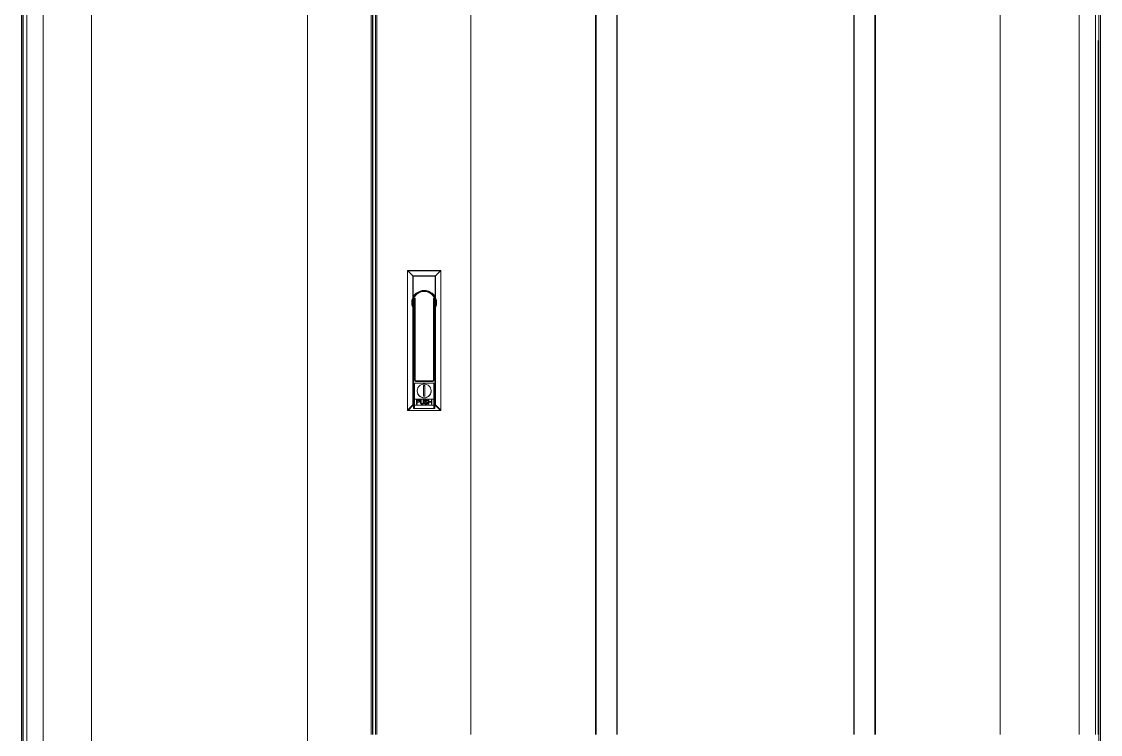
# Model space of a CAD drawing. Header units: millimetres. Extents: x 0 to 100, y -18 to 195.
# Drawn here: x 0 to 100, y 63.1 to 129.2 of the extents above; entities that cross this region are included whole.
import ezdxf

# ---------------------------------------------------------------- set-up
doc = ezdxf.new("R2010")
doc.units = ezdxf.units.MM
for name, color, linetype in [('4203-78015_1_0', 7, 'Continuous'), ('4203-78016_1_0', 7, 'Continuous'), ('4203-78017_0', 7, 'Continuous'), ('4204-00441-MS731-1_0', 7, 'Continuous')]:
    doc.layers.add(name, color=color, linetype=linetype)

msp = doc.modelspace()

# ---------------------------------------------------------------- linework, layer by layer
at = {"color": 0, "linetype": 'ByBlock', "lineweight": 5}
for p, q in [((0, 63.125), (0, 194.935)), ((0, 0), (0, 63.125))]:
    msp.add_line(p, q, dxfattribs=at)
at = {"lineweight": 9}
msp.add_line((99.805, 63.125), (99.805, 127.472), dxfattribs=at)
at = {"layer": '4203-78015_1_0', "color": 0, "linetype": 'Continuous', "lineweight": 9}
for p, q in [((0.49, 194.297), (0.49, 63.125)), ((1.989, 194.297), (1.989, 63.125)), ((32.409, 194.297), (32.409, 63.125)), ((32.528, 194.297), (32.528, 63.125)), ((32.567, 63.125), (32.548, 194.297)), ((6.498, 189.269), (6.498, 63.125)), ((26.521, 63.125), (26.521, 189.269)), ((0.49, 63.125), (0.49, 10.796)), ((1.989, 63.125), (1.989, 10.796)), ((6.498, 63.125), (6.498, 15.794)), ((26.521, 15.794), (26.521, 63.125))]:
    msp.add_line(p, q, dxfattribs=at)
at = {"layer": '4203-78016_1_0', "color": 0, "linetype": 'Continuous', "lineweight": 9}
for p, q in [((32.828, 194.297), (32.828, 63.125)), ((32.948, 194.297), (32.948, 63.125)), ((53.204, 194.297), (53.204, 63.125)), ((53.267, 194.297), (53.267, 63.125)), ((79.116, 194.297), (79.116, 63.125)), ((79.179, 194.297), (79.179, 63.125)), ((98.055, 194.297), (98.055, 63.125)), ((99.555, 194.297), (99.555, 63.125)), ((41.655, 63.125), (41.655, 189.269)), ((90.728, 189.269), (90.728, 63.125)), ((55.183, 132.319), (55.183, 63.125)), ((55.21, 132.319), (55.21, 63.125)), ((77.174, 132.319), (77.174, 63.125)), ((77.2, 132.319), (77.2, 63.125))]:
    msp.add_line(p, q, dxfattribs=at)
at = {"layer": '4203-78017_0', "color": 0, "linetype": 'Continuous', "lineweight": 9}
for p, q in [((0.02, 194.297), (0.02, 63.125)), ((0.16, 194.217), (0.16, 63.125)), ((99.885, 63.125), (99.885, 194.217)), ((100.025, 63.125), (100.025, 194.297)), ((0.02, 63.125), (0.02, 10.316)), ((0.16, 63.125), (0.16, 10.316)), ((99.885, 10.316), (99.885, 63.125)), ((100.025, 10.316), (100.025, 63.125))]:
    msp.add_line(p, q, dxfattribs=at)
at = {"layer": '4204-00441-MS731-1_0', "color": 0, "linetype": 'Continuous', "lineweight": 9}
for p, q in [((35.777, 93.158), (35.777, 106.153)), ((36.295, 105.636), (35.777, 106.153)), ((35.777, 106.153), (38.876, 106.153)), ((35.796, 93.208), (35.796, 106.134)), ((35.796, 106.134), (38.857, 106.134)), ((38.359, 105.636), (38.876, 106.153)), ((38.857, 106.134), (38.857, 93.208)), ((38.876, 106.153), (38.876, 93.158)), ((36.263, 105.667), (36.263, 103.591)), ((38.39, 105.667), (36.263, 105.667)), ((36.295, 105.636), (36.295, 103.66)), ((38.359, 105.636), (36.295, 105.636)), ((38.359, 103.66), (38.359, 105.636)), ((38.39, 103.591), (38.39, 105.667)), ((36.377, 102.6), (36.377, 103.454)), ((36.427, 103.566), (36.427, 95.957)), ((36.477, 103.595), (36.477, 95.957)), ((38.176, 95.957), (38.176, 103.595)), ((38.226, 95.957), (38.226, 103.566)), ((38.276, 102.6), (38.276, 103.454)), ((36.277, 93.689), (36.277, 102.685)), ((36.327, 93.358), (36.327, 102.586)), ((38.326, 102.586), (38.326, 93.358)), ((38.376, 102.685), (38.376, 93.689)), ((36.477, 95.957), (36.427, 95.957)), ((36.427, 93.358), (36.427, 95.707)), ((38.226, 95.707), (36.427, 95.707)), ((36.527, 95.907), (36.527, 95.857)), ((36.527, 95.907), (38.126, 95.907)), ((36.527, 95.857), (38.126, 95.857)), ((37.252, 94.497), (37.252, 95.477)), ((37.252, 95.477), (37.402, 95.477)), ((37.252, 95.467), (37.402, 95.467)), ((37.402, 95.477), (37.402, 94.497)), ((38.126, 95.907), (38.126, 95.857)), ((38.176, 95.957), (38.226, 95.957)), ((38.226, 93.358), (38.226, 95.707)), ((38.226, 94.207), (36.427, 94.207)), ((36.623, 93.756), (36.623, 94.149)), ((36.623, 94.149), (36.819, 94.149)), ((36.672, 94.107), (36.672, 93.981)), ((36.827, 94.107), (36.672, 94.107)), ((36.819, 94.149), (36.86, 94.14)), ((36.852, 94.098), (36.827, 94.107)), ((36.868, 94.082), (36.852, 94.098)), ((36.86, 94.14), (36.893, 94.115)), ((36.876, 94.057), (36.868, 94.082)), ((36.868, 94.006), (36.876, 94.032)), ((36.876, 94.032), (36.876, 94.057)), ((36.893, 94.115), (36.917, 94.082)), ((36.917, 94.082), (36.925, 94.057)), ((36.925, 94.023), (36.917, 93.998)), ((36.925, 94.057), (36.925, 94.023)), ((36.991, 94.149), (36.991, 93.889)), ((37.04, 94.149), (36.991, 94.149)), ((37.04, 93.889), (37.04, 94.149)), ((37.236, 94.149), (37.236, 93.889)), ((37.285, 94.149), (37.236, 94.149)), ((37.402, 94.497), (37.252, 94.497)), ((37.285, 93.889), (37.285, 94.149)), ((37.384, 94.09), (37.376, 94.057)), ((37.376, 94.057), (37.376, 94.023)), ((37.376, 94.023), (37.384, 93.99)), ((37.416, 94.124), (37.384, 94.09)), ((37.449, 94.14), (37.416, 94.124)), ((37.425, 94.048), (37.433, 94.073)), ((37.425, 94.032), (37.425, 94.048)), ((37.433, 94.006), (37.425, 94.032)), ((37.433, 94.073), (37.457, 94.09)), ((37.482, 94.149), (37.449, 94.14)), ((37.457, 94.09), (37.482, 94.098)), ((37.523, 94.149), (37.482, 94.149)), ((37.482, 94.098), (37.531, 94.098)), ((37.564, 94.14), (37.523, 94.149)), ((37.531, 94.098), (37.556, 94.09)), ((37.556, 94.09), (37.572, 94.073)), ((37.596, 94.115), (37.564, 94.14)), ((37.572, 94.073), (37.58, 94.057)), ((37.58, 94.057), (37.629, 94.057)), ((37.621, 94.082), (37.596, 94.115)), ((37.629, 94.057), (37.621, 94.082)), ((37.719, 93.756), (37.719, 94.149)), ((37.719, 94.149), (37.768, 94.149)), ((37.768, 94.149), (37.768, 93.99)), ((37.958, 94.834), (37.977, 94.987)), ((37.998, 93.99), (37.998, 94.149)), ((37.998, 94.149), (38.047, 94.149)), ((38.047, 94.149), (38.047, 93.756)), ((35.781, 93.196), (35.777, 93.208)), ((35.777, 93.208), (35.796, 93.208)), ((35.777, 93.158), (38.876, 93.158)), ((35.792, 93.186), (35.781, 93.196)), ((35.788, 93.158), (35.8, 93.16)), ((35.796, 93.208), (36.277, 93.689)), ((35.796, 93.208), (35.805, 93.196)), ((35.805, 93.196), (35.815, 93.185)), ((35.815, 93.185), (35.827, 93.176)), ((35.827, 93.176), (36.301, 93.65)), ((38.826, 93.176), (35.827, 93.176)), ((36.327, 93.358), (38.326, 93.358)), ((36.427, 93.667), (38.226, 93.667)), ((36.672, 93.756), (36.623, 93.756)), ((36.672, 93.981), (36.827, 93.981)), ((36.672, 93.931), (36.672, 93.756)), ((36.819, 93.931), (36.672, 93.931)), ((36.86, 93.94), (36.819, 93.931)), ((36.827, 93.981), (36.852, 93.99)), ((36.852, 93.99), (36.868, 94.006)), ((36.893, 93.965), (36.86, 93.94)), ((36.917, 93.998), (36.893, 93.965)), ((36.991, 93.889), (36.999, 93.848)), ((36.999, 93.848), (37.015, 93.814)), ((37.015, 93.814), (37.048, 93.781)), ((37.048, 93.856), (37.04, 93.889)), ((37.064, 93.831), (37.048, 93.856)), ((37.048, 93.781), (37.081, 93.764)), ((37.089, 93.814), (37.064, 93.831)), ((37.081, 93.764), (37.122, 93.756)), ((37.122, 93.806), (37.089, 93.814)), ((37.155, 93.806), (37.122, 93.806)), ((37.122, 93.756), (37.155, 93.756)), ((37.187, 93.814), (37.155, 93.806)), ((37.155, 93.756), (37.195, 93.764)), ((37.212, 93.831), (37.187, 93.814)), ((37.195, 93.764), (37.228, 93.781)), ((37.228, 93.856), (37.212, 93.831)), ((37.236, 93.889), (37.228, 93.856)), ((37.228, 93.781), (37.261, 93.814)), ((37.261, 93.814), (37.277, 93.848)), ((37.277, 93.848), (37.285, 93.889)), ((37.351, 93.864), (37.359, 93.831)), ((37.4, 93.864), (37.351, 93.864)), ((37.359, 93.831), (37.384, 93.789)), ((37.384, 93.99), (37.416, 93.956)), ((37.384, 93.789), (37.425, 93.764)), ((37.408, 93.839), (37.4, 93.864)), ((37.433, 93.814), (37.408, 93.839)), ((37.416, 93.956), (37.449, 93.94)), ((37.425, 93.764), (37.466, 93.756)), ((37.457, 93.99), (37.433, 94.006)), ((37.466, 93.806), (37.433, 93.814)), ((37.449, 93.94), (37.482, 93.931)), ((37.482, 93.981), (37.457, 93.99)), ((37.531, 93.806), (37.466, 93.806)), ((37.466, 93.756), (37.531, 93.756)), ((37.531, 93.981), (37.482, 93.981)), ((37.482, 93.931), (37.531, 93.931)), ((37.572, 93.973), (37.531, 93.981)), ((37.531, 93.931), (37.564, 93.923)), ((37.564, 93.814), (37.531, 93.806)), ((37.531, 93.756), (37.572, 93.764)), ((37.564, 93.923), (37.588, 93.906)), ((37.588, 93.831), (37.564, 93.814)), ((37.605, 93.956), (37.572, 93.973)), ((37.572, 93.764), (37.605, 93.781)), ((37.588, 93.906), (37.605, 93.881)), ((37.605, 93.856), (37.588, 93.831)), ((37.637, 93.923), (37.605, 93.956)), ((37.605, 93.881), (37.605, 93.856)), ((37.605, 93.781), (37.637, 93.814)), ((37.654, 93.889), (37.637, 93.923)), ((37.637, 93.814), (37.654, 93.848)), ((37.654, 93.848), (37.654, 93.889)), ((37.768, 93.756), (37.719, 93.756)), ((37.768, 93.99), (37.998, 93.99)), ((37.768, 93.94), (37.768, 93.756)), ((37.998, 93.94), (37.768, 93.94)), ((37.998, 93.756), (37.998, 93.94)), ((38.047, 93.756), (37.998, 93.756)), ((38.826, 93.176), (38.353, 93.65)), ((38.857, 93.208), (38.376, 93.689)), ((38.826, 93.176), (38.838, 93.185)), ((38.826, 93.158), (38.826, 93.176)), ((38.838, 93.185), (38.849, 93.196)), ((38.849, 93.196), (38.857, 93.208)), ((38.876, 93.169), (38.874, 93.18))]:
    msp.add_line(p, q, dxfattribs=at)
for points in [[(37.977, 94.987), (37.958, 95.139), (37.902, 95.283), (37.813, 95.409), (37.696, 95.511), (37.557, 95.583), (37.405, 95.619), (37.248, 95.619), (37.096, 95.583), (36.958, 95.511), (36.84, 95.409), (36.751, 95.283), (36.696, 95.139), (36.677, 94.987)], [(36.677, 94.987), (36.696, 94.834), (36.751, 94.691), (36.84, 94.564), (36.958, 94.462), (37.096, 94.391), (37.248, 94.354), (37.405, 94.354), (37.557, 94.391), (37.696, 94.462), (37.813, 94.564), (37.902, 94.691), (37.958, 94.834)], [(36.677, 94.977), (36.693, 94.835), (36.741, 94.701), (36.819, 94.58), (36.922, 94.479), (37.045, 94.403), (37.182, 94.356), (37.327, 94.34), (37.471, 94.356), (37.609, 94.403), (37.732, 94.479), (37.835, 94.58), (37.912, 94.701), (37.96, 94.835), (37.977, 94.977)], [(35.827, 93.176), (35.808, 93.179), (35.792, 93.186)], [(35.8, 93.16), (35.813, 93.167), (35.827, 93.176)], [(36.301, 93.65), (36.294, 93.655), (36.287, 93.662), (36.282, 93.67), (36.278, 93.679), (36.277, 93.689)], [(36.327, 93.595), (36.325, 93.612), (36.32, 93.627), (36.312, 93.64), (36.301, 93.65)], [(38.353, 93.65), (38.342, 93.64), (38.334, 93.627), (38.328, 93.612), (38.326, 93.595)], [(38.353, 93.65), (38.365, 93.66), (38.373, 93.673), (38.376, 93.689)], [(38.848, 93.172), (38.838, 93.161), (38.826, 93.158)], [(38.857, 93.208), (38.855, 93.188), (38.848, 93.172)], [(38.874, 93.18), (38.867, 93.194), (38.857, 93.208)]]:
    msp.add_lwpolyline(points, dxfattribs=at)
for centre, radius, start, end in [((37.327, 103.154), 1.15, 330.40815, 209.59185), ((37.327, 103.154), 1.1, 329.72736, 210.27264), ((37.327, 103.154), 1.05, 334.79123, 205.20877), ((36.527, 103.454), 0.15, 109.47122, 180), ((38.126, 103.454), 0.15, 0, 70.52878), ((36.527, 95.957), 0.1, 180, 270), ((36.527, 95.957), 0.05, 180, 270), ((38.126, 95.957), 0.1, 270, 360), ((38.126, 95.957), 0.05, 270, 0)]:
    msp.add_arc(centre, radius, start, end, dxfattribs=at)

doc.saveas('drawing.dxf')
